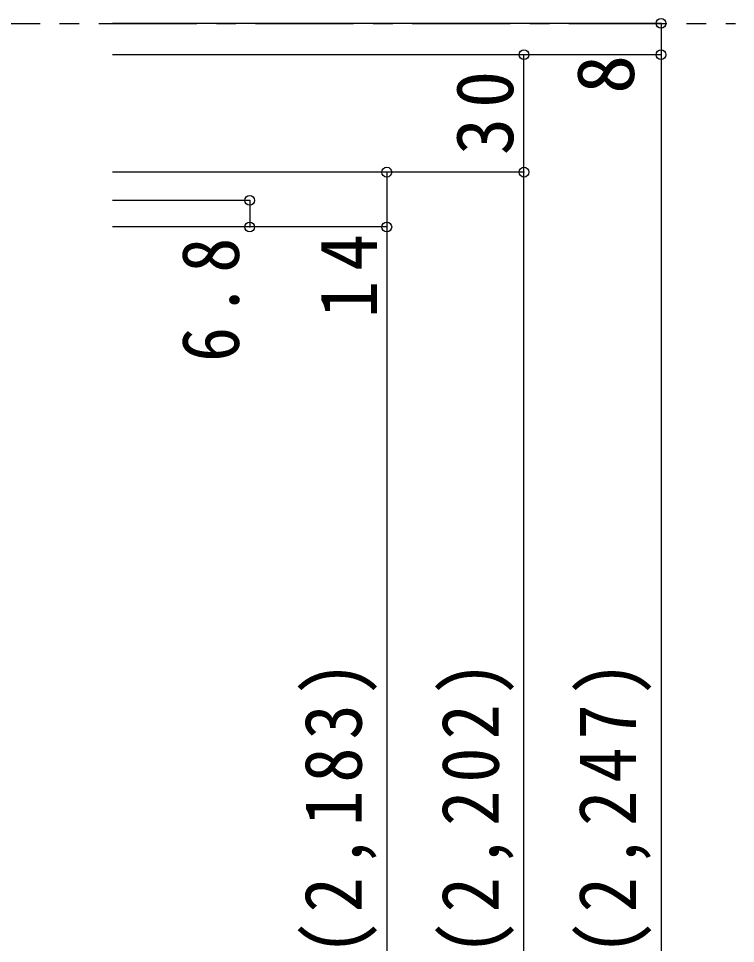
# Model space of a CAD drawing. Units: millimetres at full size, sheet at 1:5; details may follow other scales. Extents: x -973 to 977, y -718 to 696.
# Drawn here: x -592.7 to -409.7, y -256.2 to -19.9 of the extents above; entities that cross this region are included whole.
import ezdxf
from ezdxf.enums import TextEntityAlignment as Align

# ---------------------------------------------------------------- set-up
doc = ezdxf.new("R2010")
doc.units = ezdxf.units.MM
doc.header["$LTSCALE"] = 5
doc.header["$PDMODE"] = 32
doc.header["$PDSIZE"] = 2.5
doc.linetypes.add('CHAIN1', pattern=[8, 5, -1, 1, -1])
doc.layers.add('0-1_通り芯', color=4, linetype='CHAIN1')
doc.layers.add('0-B_寸法', color=7, linetype='Continuous')
doc.styles.add('ＭＳ ゴシック', font='')
doc.styles.get('ＭＳ ゴシック').set_extended_font_data('MS Gothic')

msp = doc.modelspace()

# ---------------------------------------------------------------- linework, layer by layer
at = {"layer": '0-1_通り芯'}
msp.add_line((-812.19, -21.151), (-409.69, -21.151), dxfattribs=at)
at = {"layer": '0-B_寸法', "color": 4}
for p, q in [((-428.69, -21.151), (-568.69, -21.151)), ((-428.69, -21.151), (-428.69, -29.151)), ((-428.69, -29.151), (-568.69, -29.151)), ((-463.69, -526.5), (-463.69, -29.151)), ((-428.69, -29.151), (-428.69, -514.5)), ((-463.69, -59.151), (-568.69, -59.151)), ((-533.69, -66.351), (-568.69, -66.351)), ((-533.69, -66.351), (-533.69, -73.151)), ((-498.69, -73.151), (-568.69, -73.151))]:
    msp.add_line(p, q, dxfattribs=at)
msp.add_lwpolyline([(-498.69, -59.151), (-498.69, -506.5), (-568.69, -506.5)], dxfattribs=at)
at = {"layer": '0-B_寸法'}
for p in [(-428.69, -21.151), (-463.69, -29.151), (-428.69, -29.151), (-498.69, -59.151), (-463.69, -59.151), (-533.69, -66.351), (-533.69, -73.151), (-498.69, -73.151)]:
    msp.add_point(p, dxfattribs=at)

# ---------------------------------------------------------------- texts
at = {"layer": '0-B_寸法', "style": 'ＭＳ ゴシック'}
msp.add_text('8', height=14.66, rotation=90, dxfattribs=at).set_placement((-431.19, -39.151), align=Align.BOTTOM_LEFT)
at = {"layer": '0-B_寸法', "char_height": 14.66, "attachment_point": 7, "rotation": 90, "style": 'ＭＳ ゴシック'}
for s, insert in [('\\T1.27;\\W0.95;30', (-466.19, -54.776)), ('\\T1.27;\\W0.95;14', (-501.19, -96.401)), ('\\T1.27;\\W0.9;6.8', (-536.19, -107.651)), ('\\T1.23;\\W0.9;ＤＨ＝1,983\\~(2,183)', (-501.19, -391.901)), ('\\T1.23;\\W0.9;枠内＝2,002\\~(2,202)', (-466.19, -391.901)), ('\\T1.23;\\W0.9;枠外＝2,047\\~(2,247)', (-431.19, -391.901))]:
    msp.add_mtext(s, dxfattribs=dict(at, insert=insert))

doc.saveas('drawing.dxf')
